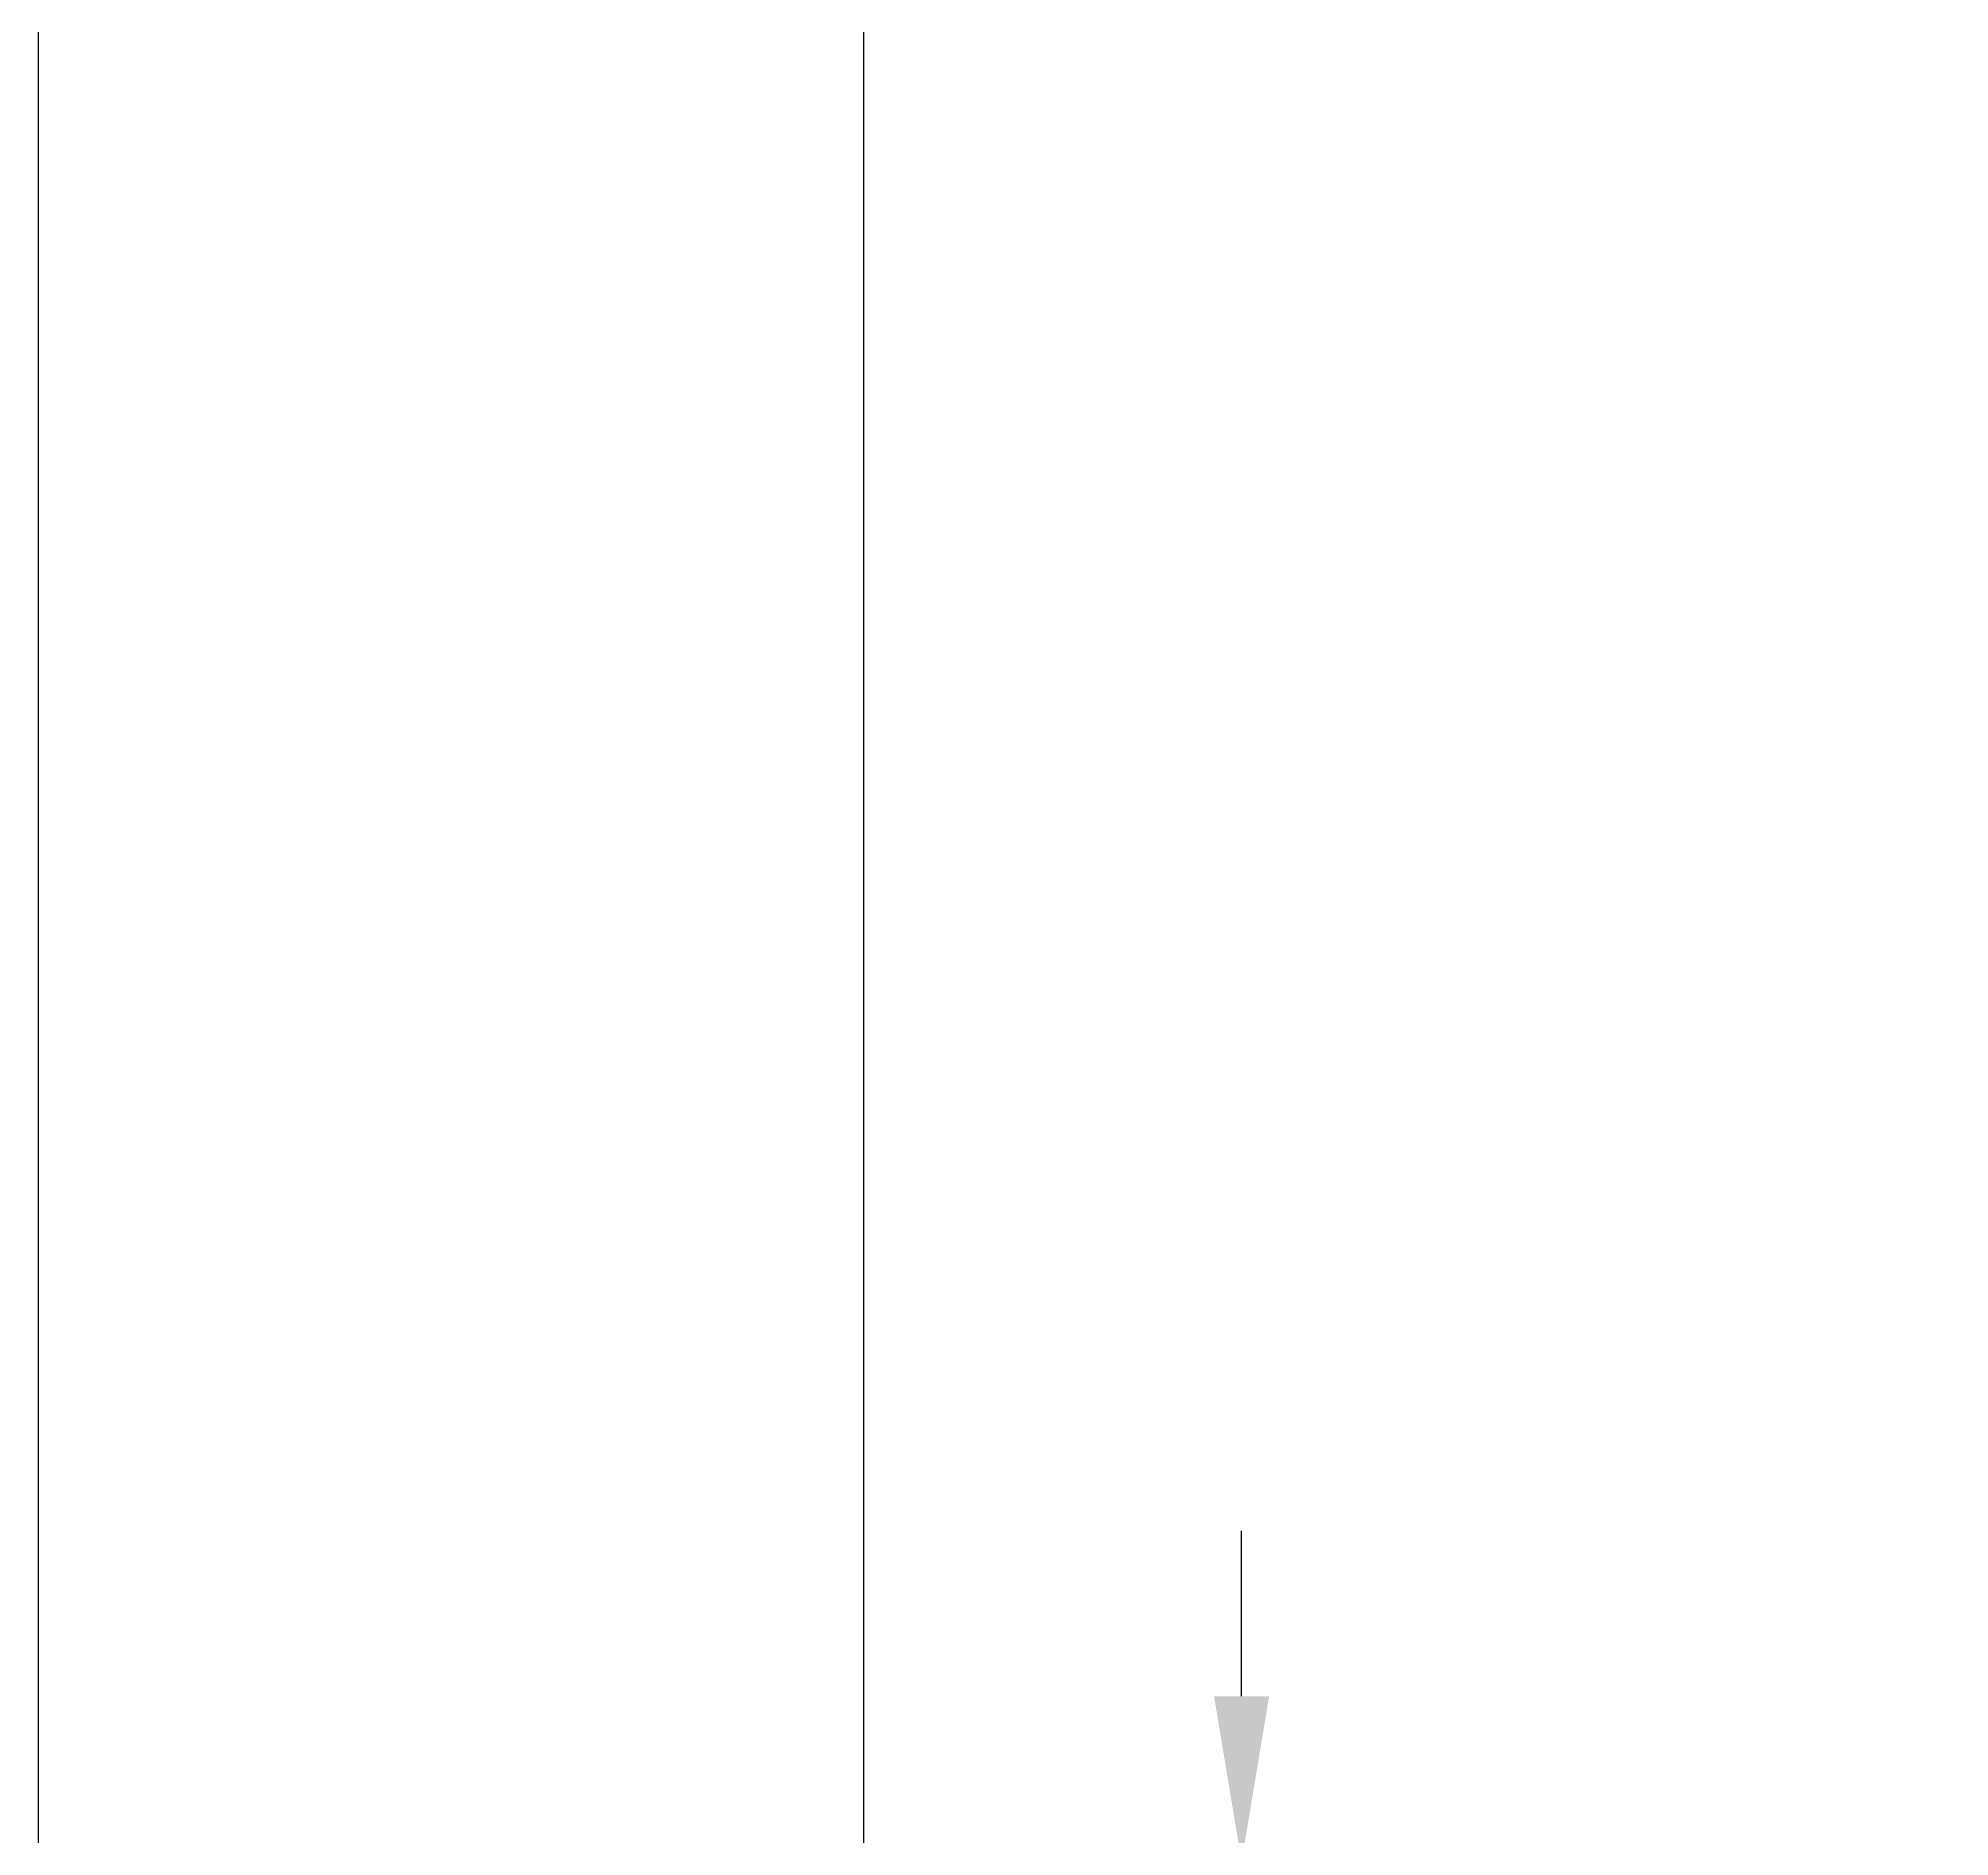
# Model space of a CAD drawing. Header units: millimetres. Extents: x 11758 to 17968, y 3782 to 8272.
# Drawn here: x 11758.3 to 12220.5, y 6714.2 to 7149.2 of the extents above; entities that cross this region are included whole.
import ezdxf

# ---------------------------------------------------------------- set-up
doc = ezdxf.new("R2010")
doc.units = ezdxf.units.MM
doc.header["$LTSCALE"] = 0.1
doc.layers.add('Nekreslit', color=6, linetype='Continuous', plot=False)
doc.styles.add('SEACAD_Arial', font='arial.ttf', dxfattribs={"width": 0.8})
doc.dimstyles.new('ISO-25', dxfattribs={"dimtxt": 1.6, "dimasz": 2, "dimexe": 0.5, "dimexo": 1.5, "dimtad": 1, "dimdec": 0, "dimtxsty": 'SEACAD_Arial', "dimcen": 2, "dimadec": 0, "dimazin": 0, "dimtfac": 1, "dimtdec": 0, "dimtmove": 0, "dimatfit": 3, "dimfxl": 1, "dimarcsym": 0})

# ---------------------------------------------------------------- blocks, each defined once
blk = doc.blocks.new('*D14')
at = {"color": 0, "lineweight": -2, "transparency": 16777216}
for p, q in [((12049.26, 6748.25), (12049.26, 6788.25)), ((12044.3, 6708.25), (12039.26, 6708.25)), ((12049.26, 6708.25), (12049.26, 6608.25)), ((12139.8, 6608.25), (12039.26, 6608.25)), ((12049.26, 6568.25), (12049.26, 6528.25))]:
    blk.add_line(p, q, dxfattribs=at)
at = {"color": 0, "transparency": 16777216}
for points in [[(12042.6, 6748.25), (12055.93, 6748.25), (12049.26, 6708.25)], [(12042.6, 6568.25), (12055.93, 6568.25), (12049.26, 6608.25)]]:
    blk.add_solid(points, dxfattribs=at)
at = {"layer": 'Defpoints', "color": 0, "transparency": 16777216}
for p in [(12074.3, 6708.25), (12049.26, 6608.25), (12169.8, 6608.25)]:
    blk.add_point(p, dxfattribs=at)
at = {"color": 0, "transparency": 16777216, "insert": (12020.43, 6658.25), "char_height": 32, "attachment_point": 5, "rotation": 90, "style": 'SEACAD_Arial'}
blk.add_mtext('100', dxfattribs=at)

msp = doc.modelspace()

# ---------------------------------------------------------------- linework, layer by layer
at = {"layer": 'Nekreslit'}
for points in [[(11758.26, 3781.7), (17968.26, 3781.7), (17968.26, 8271.71), (11758.26, 8271.71)], [(11957.86, 3781.7), (16568.18, 3781.7), (16568.18, 7771.75), (11957.86, 7771.75)]]:
    msp.add_lwpolyline(points, close=True, dxfattribs=at)

# ---------------------------------------------------------------- dimensions: what is measured, and where the dimension line sits
dim = msp.add_linear_dim(base=(12049.26, 6608.25), p1=(12074.3, 6708.25), p2=(12169.8, 6608.25), angle=90, dimstyle='ISO-25')
dim.commit()
dim.dimension.update_dxf_attribs({"geometry": '*D14', "text_midpoint": (12049.26, 6658.25), "dimtype": 160})

doc.saveas('drawing.dxf')
